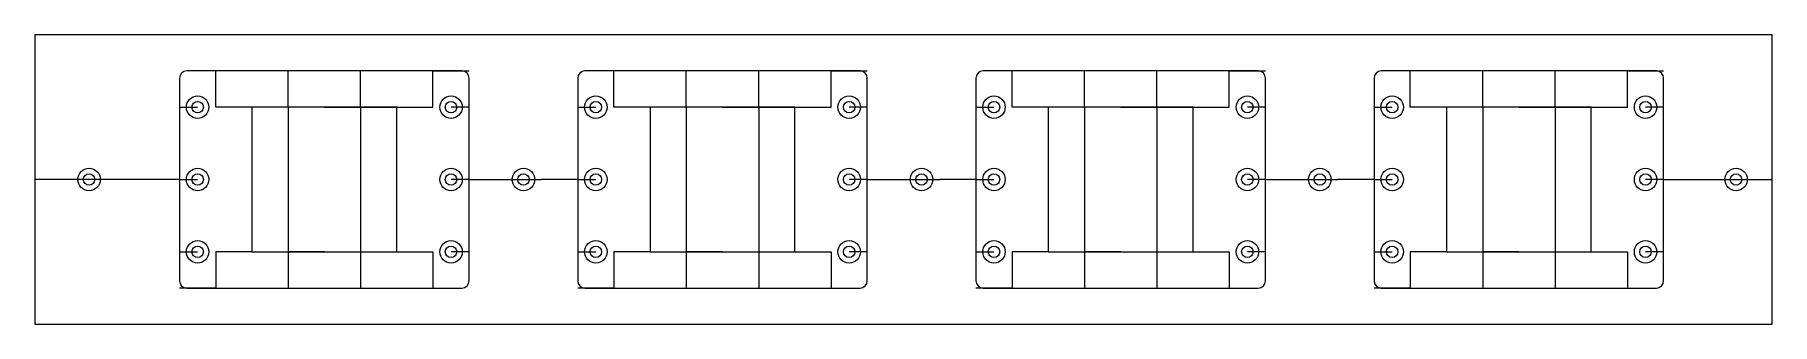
# Model space of a CAD drawing. Header units: inches. Extents: x 0 to 24, y 0 to 4.
import ezdxf

# ---------------------------------------------------------------- set-up
doc = ezdxf.new("R2010")
doc.units = ezdxf.units.IN
for name, color, linetype, lineweight in [('4-40_insert_hole', 4, 'CONTINUOUS', 0), ('construction_0', 253, 'CONTINUOUS', 0), ('contruction_1', 136, 'CONTINUOUS', 0), ('material', 3, 'CONTINUOUS', 0), ('part_boundary', 5, 'CONTINUOUS', 0)]:
    doc.layers.add(name, color=color, linetype=linetype, lineweight=lineweight)

msp = doc.modelspace()

# ---------------------------------------------------------------- linework, layer by layer
at = {"layer": '4-40_insert_hole'}
for centre in [(2.25, 3), (5.75, 3), (7.75, 3), (11.25, 3), (13.25, 3), (16.75, 3), (18.75, 3), (22.25, 3), (0.75, 2), (2.25, 2), (5.75, 2), (6.75, 2), (7.75, 2), (11.25, 2), (12.25, 2), (13.25, 2), (16.75, 2), (17.75, 2), (18.75, 2), (22.25, 2), (23.5, 2), (2.25, 1), (5.75, 1), (7.75, 1), (11.25, 1), (13.25, 1), (16.75, 1), (18.75, 1), (22.25, 1)]:
    msp.add_circle(centre, 0.079, dxfattribs=at)
at = {"layer": 'construction_0'}
for p, q in [((5.5, 3.5), (6, 3.5)), ((11, 3.5), (11.5, 3.5)), ((16.5, 3.5), (17, 3.5)), ((22, 3.5), (22.5, 3.5)), ((2, 3), (2.25, 3)), ((6, 3), (5.75, 3)), ((7.5, 3), (7.75, 3)), ((11.5, 3), (11.25, 3)), ((13, 3), (13.25, 3)), ((17, 3), (16.75, 3)), ((18.5, 3), (18.75, 3)), ((22.5, 3), (22.25, 3)), ((2, 2), (1.5, 2)), ((2, 2), (2.25, 2)), ((6, 2), (5.75, 2)), ((6, 2), (6.5, 2)), ((7.5, 2), (7, 2)), ((7.5, 2), (7.75, 2)), ((11.5, 2), (11.25, 2)), ((11.5, 2), (12, 2)), ((13, 2), (12.5, 2)), ((13, 2), (13.25, 2)), ((17, 2), (16.75, 2)), ((17, 2), (17.5, 2)), ((18.5, 2), (18, 2)), ((18.5, 2), (18.75, 2)), ((22.5, 2), (22.25, 2)), ((22.5, 2), (23, 2)), ((2, 1), (2.25, 1)), ((6, 1), (5.75, 1)), ((7.5, 1), (7.75, 1)), ((11.5, 1), (11.25, 1)), ((13, 1), (13.25, 1)), ((17, 1), (16.75, 1)), ((18.5, 1), (18.75, 1)), ((22.5, 1), (22.25, 1)), ((2.5, 0.5), (2, 0.5)), ((8, 0.5), (7.5, 0.5)), ((13.5, 0.5), (13, 0.5)), ((19, 0.5), (18.5, 0.5))]:
    msp.add_line(p, q, dxfattribs=at)
for points in [[(3, 1), (5, 1), (5, 3), (3, 3)], [(8.5, 1), (10.5, 1), (10.5, 3), (8.5, 3)], [(14, 1), (16, 1), (16, 3), (14, 3)], [(19.5, 1), (21.5, 1), (21.5, 3), (19.5, 3)]]:
    msp.add_lwpolyline(points, close=True, dxfattribs=at)
for centre in [(2.25, 3), (5.75, 3), (7.75, 3), (11.25, 3), (13.25, 3), (16.75, 3), (18.75, 3), (22.25, 3), (0.75, 2), (2.25, 2), (5.75, 2), (6.75, 2), (7.75, 2), (11.25, 2), (12.25, 2), (13.25, 2), (16.75, 2), (17.75, 2), (18.75, 2), (22.25, 2), (23.5, 2), (2.25, 1), (5.75, 1), (7.75, 1), (11.25, 1), (13.25, 1), (16.75, 1), (18.75, 1), (22.25, 1)]:
    msp.add_circle(centre, 0.155, dxfattribs=at)
at = {"layer": 'contruction_1'}
for p, q in [((2.5, 3), (2.5, 3.5)), ((2.5, 3), (2.5, 3.5)), ((3.5, 3), (3.5, 3.5)), ((4.5, 3), (4.5, 3.5)), ((5.5, 3), (5.5, 3.5)), ((8, 3), (8, 3.5)), ((8, 3), (8, 3.5)), ((9, 3), (9, 3.5)), ((10, 3), (10, 3.5)), ((11, 3), (11, 3.5)), ((13.5, 3), (13.5, 3.5)), ((13.5, 3), (13.5, 3.5)), ((14.5, 3), (14.5, 3.5)), ((15.5, 3), (15.5, 3.5)), ((16.5, 3), (16.5, 3.5)), ((19, 3), (19, 3.5)), ((19, 3), (19, 3.5)), ((20, 3), (20, 3.5)), ((21, 3), (21, 3.5)), ((22, 3), (22, 3.5)), ((3, 3), (2.5, 3)), ((4, 3), (3.5, 3)), ((3.5, 3), (3.5, 1)), ((4, 3), (4.5, 3)), ((4.5, 3), (4.5, 1)), ((4.5, 3), (5, 3)), ((5, 3), (5.5, 3)), ((8.5, 3), (8, 3)), ((9.5, 3), (9, 3)), ((9, 3), (9, 1)), ((9.5, 3), (10, 3)), ((10, 3), (10, 1)), ((10, 3), (10.5, 3)), ((10.5, 3), (11, 3)), ((14, 3), (13.5, 3)), ((15, 3), (14.5, 3)), ((14.5, 3), (14.5, 1)), ((15, 3), (15.5, 3)), ((15.5, 3), (15.5, 1)), ((15.5, 3), (16, 3)), ((16, 3), (16.5, 3)), ((19.5, 3), (19, 3)), ((20.5, 3), (20, 3)), ((20, 3), (20, 1)), ((20.5, 3), (21, 3)), ((21, 3), (21, 1)), ((21, 3), (21.5, 3)), ((21.5, 3), (22, 3)), ((1.5, 2), (0, 2)), ((6.5, 2), (7, 2)), ((12, 2), (12.5, 2)), ((17.5, 2), (18, 2)), ((23, 2), (24, 2)), ((3, 1), (2.5, 1)), ((2.5, 1), (2.5, 0.5)), ((4, 1), (3.5, 1)), ((3.5, 1), (3.5, 0.5)), ((4, 1), (4.5, 1)), ((4.5, 1), (5, 1)), ((4.5, 1), (4.5, 0.5)), ((5, 1), (5.5, 1)), ((5.5, 1), (5.5, 0.5)), ((8.5, 1), (8, 1)), ((8, 1), (8, 0.5)), ((9.5, 1), (9, 1)), ((9, 1), (9, 0.5)), ((9.5, 1), (10, 1)), ((10, 1), (10.5, 1)), ((10, 1), (10, 0.5)), ((10.5, 1), (11, 1)), ((11, 1), (11, 0.5)), ((14, 1), (13.5, 1)), ((13.5, 1), (13.5, 0.5)), ((15, 1), (14.5, 1)), ((14.5, 1), (14.5, 0.5)), ((15, 1), (15.5, 1)), ((15.5, 1), (16, 1)), ((15.5, 1), (15.5, 0.5)), ((16, 1), (16.5, 1)), ((16.5, 1), (16.5, 0.5)), ((19.5, 1), (19, 1)), ((19, 1), (19, 0.5)), ((20.5, 1), (20, 1)), ((20, 1), (20, 0.5)), ((20.5, 1), (21, 1)), ((21, 1), (21.5, 1)), ((21, 1), (21, 0.5)), ((21.5, 1), (22, 1)), ((22, 1), (22, 0.5))]:
    msp.add_line(p, q, dxfattribs=at)
at = {"layer": 'material'}
msp.add_lwpolyline([(0, 0), (24, 0), (24, 4), (0, 4)], close=True, dxfattribs=at)
at = {"layer": 'part_boundary'}
for p, q in [((2, 3.4), (2, 0.6)), ((5.9, 3.5), (2.1, 3.5)), ((6, 0.6), (6, 3.4)), ((7.5, 3.4), (7.5, 0.6)), ((11.4, 3.5), (7.6, 3.5)), ((11.5, 0.6), (11.5, 3.4)), ((13, 3.4), (13, 0.6)), ((16.9, 3.5), (13.1, 3.5)), ((17, 0.6), (17, 3.4)), ((18.5, 3.4), (18.5, 0.6)), ((22.4, 3.5), (18.6, 3.5)), ((22.5, 0.6), (22.5, 3.4)), ((2.1, 0.5), (5.9, 0.5)), ((7.6, 0.5), (11.4, 0.5)), ((13.1, 0.5), (16.9, 0.5)), ((18.6, 0.5), (22.4, 0.5))]:
    msp.add_line(p, q, dxfattribs=at)
for centre, start, end in [((2.1, 3.4), 90, 180), ((5.9, 3.4), 360, 90), ((7.6, 3.4), 90, 180), ((11.4, 3.4), 360, 90), ((13.1, 3.4), 90, 180), ((16.9, 3.4), 360, 90), ((18.6, 3.4), 90, 180), ((22.4, 3.4), 360, 90), ((2.1, 0.6), 180, 270), ((5.9, 0.6), 270, 0), ((7.6, 0.6), 180, 270), ((11.4, 0.6), 270, 0), ((13.1, 0.6), 180, 270), ((16.9, 0.6), 270, 0), ((18.6, 0.6), 180, 270), ((22.4, 0.6), 270, 0)]:
    msp.add_arc(centre, 0.1, start, end, dxfattribs=at)

doc.saveas('drawing.dxf')
